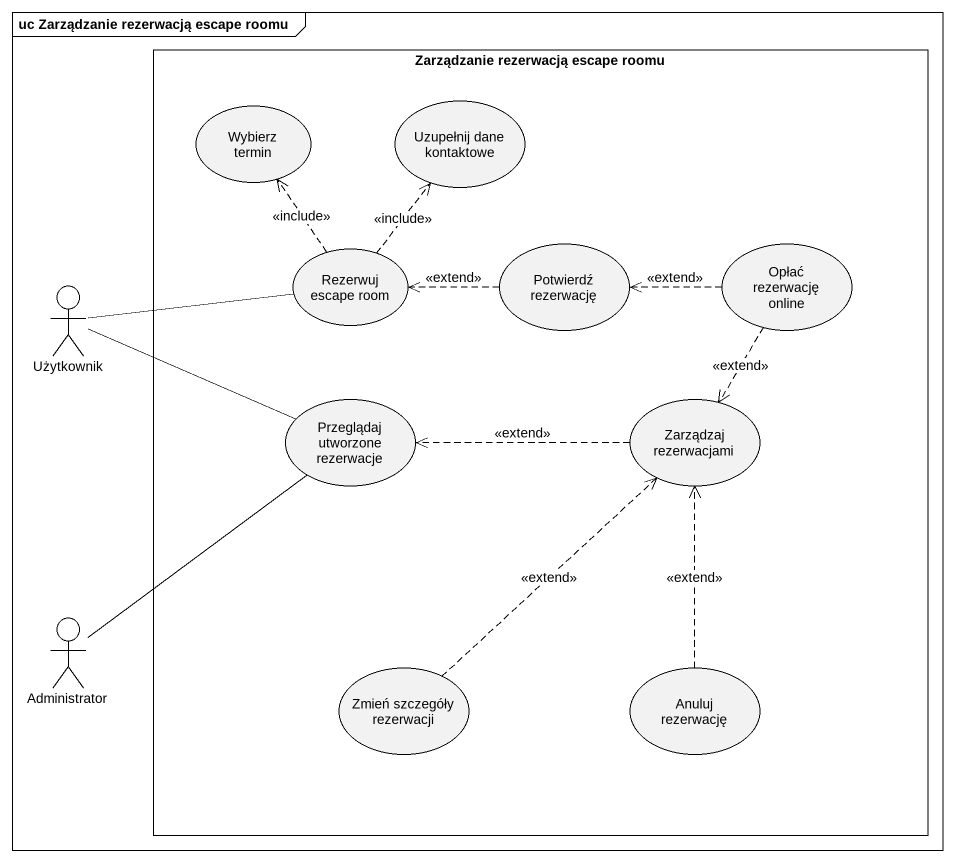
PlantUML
@startuml
mainframe uc Zarządzanie rezerwacją escape roomu
rectangle "Zarządzanie rezerwacją escape roomu" as Zarządzanie_rezerwacją {
  usecase "Uzupełnij dane kontaktowe" as Uzupełnij_dane_kontaktowe
  usecase "Wybierz termin" as Wybierz_termin
  usecase "Rezerwuj escape room" as Rezerwuj_escape_room
  usecase "Potwierdź rezerwację" as Potwierdź_rezerwację
  usecase "Opłać rezerwację online" as Opłać_rezerwację_online
  usecase "Przeglądaj utworzone rezerwacje" as Przeglądaj_utworzone
  usecase "Zarządzaj rezerwacjami" as Zarządzaj_rezerwacjami
  usecase "Zmień szczegóły rezerwacji" as Zmień_szczegóły_rezerwacji
  usecase "Anuluj rezerwację" as Anuluj_rezerwację
}
actor Użytkownik
actor Administrator
Rezerwuj_escape_room .up.> Uzupełnij_dane_kontaktowe : <<include>>
Rezerwuj_escape_room .up.> Wybierz_termin : <<include>>
Potwierdź_rezerwację .left.> Rezerwuj_escape_room : <<extend>>
Opłać_rezerwację_online .left.> Potwierdź_rezerwację : <<extend>>
Opłać_rezerwację_online ..> Zarządzaj_rezerwacjami : <<extend>>
Użytkownik -right- Rezerwuj_escape_room
Użytkownik -right- Przeglądaj_utworzone
Zarządzaj_rezerwacjami .left.> Przeglądaj_utworzone : <<extend>>
Administrator -up- Przeglądaj_utworzone
Zmień_szczegóły_rezerwacji .up.> Zarządzaj_rezerwacjami : <<extend>>
Anuluj_rezerwację .up.> Zarządzaj_rezerwacjami : <<extend>>
@enduml
